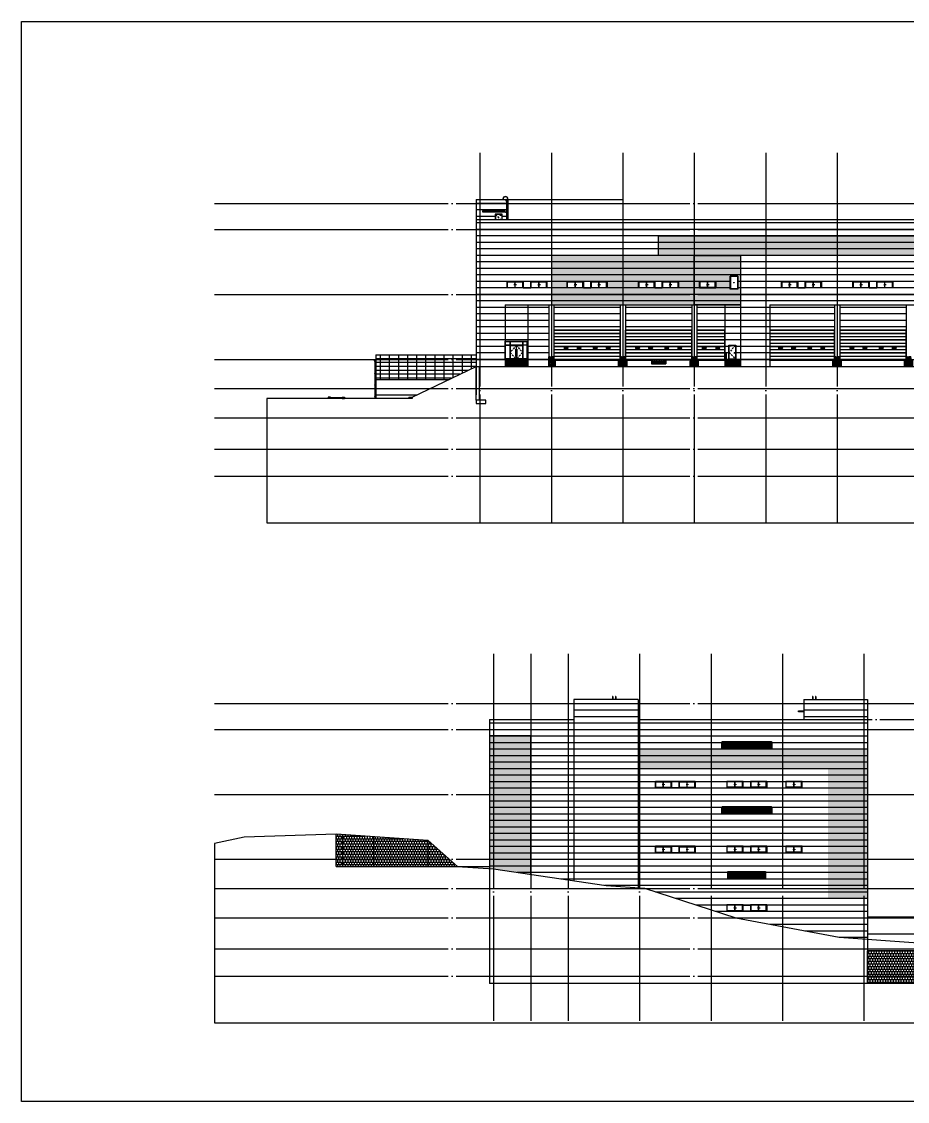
# Model space of a CAD drawing. Header units: millimetres. Extents: x -8000 to 205000, y 0 to 166200.
# Drawn here: x -8000 to 128344, y 0 to 166200 of the extents above; entities that cross this region are included whole.
import ezdxf

# ---------------------------------------------------------------- set-up
doc = ezdxf.new("R2010")
doc.units = ezdxf.units.MM
doc.header["$LTSCALE"] = 600
doc.header["$MEASUREMENT"] = 0
doc.linetypes.add('CEN', pattern=[62, 60, -1, 0, -1])
doc.linetypes.add('DASHED', pattern=[0.75, 0.5, -0.25])
doc.layers.get('0').update_dxf_attribs({"linetype": 'CONTINUOUS'})
for name, color, linetype in [('8', 8, 'CONTINUOUS'), ('A-ANNO-SYMB', 7, 'CONTINUOUS'), ('A-CEN', 1, 'CEN'), ('A-CEN3', 1, 'CEN'), ('A-ELEV-GL', 2, 'CONTINUOUS'), ('A-ELEV-HAT1', 253, 'CONTINUOUS'), ('A-ELEV-MATR1', 8, 'CONTINUOUS'), ('A-ELEV-MATR3', 6, 'CONTINUOUS'), ('A-ELEV-MATR4', 9, 'CONTINUOUS'), ('A-ELEV-OUT1', 2, 'CONTINUOUS'), ('A-ELEV-OUT2', 3, 'CONTINUOUS'), ('A-ELEV-OUT3', 6, 'CONTINUOUS'), ('A-ELEV-OUT4', 9, 'CONTINUOUS'), ('A-ELEV-OUT5', 4, 'CONTINUOUS'), ('A-ELEV-WIN', 4, 'CONTINUOUS'), ('A-ELEV-WIN-OPEN', 6, 'DASHED'), ('A-ELEV-WIN-PAT3', 252, 'CONTINUOUS'), ('A-SECT-ELEV', 8, 'CONTINUOUS'), ('COL', 2, 'CONTINUOUS'), ('ELE2', 3, 'CONTINUOUS'), ('색상1', 252, 'CONTINUOUS'), ('색상2', 40, 'CONTINUOUS'), ('충돌방지대', 6, 'CONTINUOUS')]:
    doc.layers.add(name, color=color, linetype=linetype)
doc.layers.add('Defpoint', color=161, linetype='CONTINUOUS', plot=False)
pattern_1 = [(0, (-1289145.63, 283638.95), (0, 400), []), (90, (-1289145.63, 283638.95), (-200, 400), [400, -400])]

# ---------------------------------------------------------------- blocks, each defined once
blk = doc.blocks.new('G$C32E273B9')
at = {"layer": 'A-CEN3'}
for p, q in [((410, 2350), (853, 2350)), ((410, 550), (853, 550))]:
    blk.add_line(p, q, dxfattribs=at)
at = {"layer": 'A-ELEV-MATR3'}
for p, q in [((0, 2575), (0, 2500)), ((40, 2575), (40, 2500)), ((570, 2380), (579, 2380)), ((579, 2365), (570, 2365)), ((579, 2335), (570, 2335)), ((570, 2320), (579, 2320)), ((579, 2380), (579, 2320)), ((579, 2365), (750, 2365)), ((579, 2335), (750, 2335)), ((750, 2575), (750, 2500)), ((750, 2500), (750, 1500)), ((790, 2575), (790, 2500)), ((790, 2500), (790, 1500)), ((570, 580), (579, 580)), ((579, 565), (570, 565)), ((579, 535), (570, 535)), ((570, 520), (579, 520)), ((579, 580), (579, 520)), ((579, 565), (750, 565)), ((579, 535), (750, 535)), ((750, 1350), (750, -600)), ((790, 1350), (790, -600))]:
    blk.add_line(p, q, dxfattribs=at)
for centre in [(770, 2500), (770, 2200), (770, 1900), (770, 1600), (770, 1300), (770, 1000), (770, 700), (770, 400), (770, 100), (770, -200)]:
    blk.add_circle(centre, 10, dxfattribs=at)
for centre, radius, start, end in [((395, 2575), 395, 0, 180), ((395, 2575), 355, 0, 180), ((750, 2350), 15, 270, 90), ((750, 550), 15, 270, 90)]:
    blk.add_arc(centre, radius, start, end, dxfattribs=at)
blk = doc.blocks.new('G$C3E510516')
at = {"layer": 'A-ELEV-OUT4', "transparency": 33554687}
h = blk.add_hatch(color=256, dxfattribs=at)
h.dxf.hatch_style = 1
h.paths.add_polyline_path([(465, 8), (456, 0), (628, 0), (728, 0), (800, 65), (800, 309), (588, 119), (588, 8), (488, 8), (488, 29)])
h.paths.add_polyline_path([(0, 0), (160, 0), (800, 576), (800, 820), (0, 101)])
h.paths.add_polyline_path([(171, 1500), (0, 1500), (0, 1346)])
h.paths.add_polyline_path([(0, 612), (0, 356), (800, 1075), (800, 1331)])
h.paths.add_polyline_path([(0, 857), (715, 1500), (443, 1500), (0, 1102)])
at = {"layer": 'A-ELEV-OUT1'}
for p, q in [((0, 0), (0, 1500)), ((800, 0), (800, 1500))]:
    blk.add_line(p, q, dxfattribs=at)
at = {"layer": 'A-ELEV-OUT4'}
for p, q in [((0, 857), (715, 1500)), ((0, 1102), (443, 1500)), ((0, 1500), (800, 1500)), ((171, 1500), (0, 1346)), ((0, 612), (800, 1331)), ((0, 356), (800, 1075)), ((800, 820), (0, 101)), ((800, 576), (160, 0)), ((488, 29), (456, 0)), ((493, 0), (493, 0)), ((800, 309), (588, 119)), ((800, 65), (728, 0))]:
    blk.add_line(p, q, dxfattribs=at)
for points in [[(171, 1500), (0, 1500), (0, 1346)], [(0, 857), (715, 1500), (443, 1500), (0, 1102)], [(0, 612), (0, 356), (800, 1075), (800, 1331)], [(0, 0), (160, 0), (800, 576), (800, 820), (0, 101)]]:
    blk.add_lwpolyline(points, close=True, dxfattribs=at)
blk.add_lwpolyline([(488, 29), (456, 0), (728, 0), (800, 65), (800, 309), (588, 119)], dxfattribs=at)
at = {"layer": '충돌방지대'}
for p, q in [((628, 8), (448, 8)), ((448, 0), (448, 8)), ((628, 0), (448, 0)), ((488, 800), (488, 8)), ((588, 800), (588, 8)), ((628, 0), (628, 8)), ((906, 950), (638, 950)), ((906, 850), (638, 850)), ((1096, 8), (916, 8)), ((916, 0), (916, 8)), ((1096, 0), (916, 0)), ((956, 8), (956, 800)), ((1056, 8), (1056, 800)), ((1096, 0), (1096, 8))]:
    blk.add_line(p, q, dxfattribs=at)
for centre, radius, start, end in [((638, 800), 150, 90, 180), ((638, 800), 50, 90, 180), ((906, 800), 150, 0, 90), ((906, 800), 50, 0, 90)]:
    blk.add_arc(centre, radius, start, end, dxfattribs=at)
blk = doc.blocks.new('기둥 충돌방지-01')
at = {"layer": 'A-ELEV-HAT1'}
h = blk.add_hatch(color=256, dxfattribs=at)
h.dxf.hatch_style = 1
edge = h.paths.add_edge_path()
edge.add_line((0, 612), (0, 367))
edge.add_line((0, 367), (212, 558))
edge.add_line((212, 558), (212, 800))
edge.add_arc((162, 800), 50, 0, 2.91946)
edge.add_line((212, 803), (0, 612))
edge = h.paths.add_edge_path()
edge.add_line((800, 1087), (800, 1331))
edge.add_line((800, 1331), (292, 875))
edge.add_arc((162, 800), 150, 360, 29.84213, ccw=False)
edge.add_line((312, 800), (312, 648))
edge.add_line((312, 648), (488, 806))
edge.add_arc((638, 800), 150, 90, 177.65554, ccw=False)
edge.add_line((638, 950), (648, 950))
edge.add_line((648, 950), (800, 1087))
h.paths.add_polyline_path([(0, 0), (138, 0), (212, 67), (212, 312), (0, 119)])
h.paths.add_polyline_path([(488, 8), (488, 95), (381, 0), (448, 0), (448, 8)])
h.paths.add_polyline_path([(588, 184), (588, 8), (628, 8), (628, 0), (641, 0), (800, 141), (800, 371)])
h.paths.add_polyline_path([(488, 563), (312, 403), (312, 158), (488, 318)])
h.paths.add_polyline_path([(0, 950), (104, 950), (715, 1500), (443, 1500), (0, 1102)])
h.paths.add_polyline_path([(588, 654), (588, 409), (800, 602), (800, 847)])
h.paths.add_polyline_path([(0, 1346), (171, 1500), (0, 1500)])
for points in [[(0, 1346), (171, 1500), (0, 1500)], [(0, 950), (104, 950), (715, 1500), (443, 1500), (0, 1102)], [(0, 0), (138, 0), (212, 67), (212, 312), (0, 119)], [(488, 563), (312, 403), (312, 158), (488, 318)], [(488, 8), (488, 95), (381, 0), (448, 0), (448, 8)], [(588, 654), (588, 409), (800, 602), (800, 847)], [(588, 184), (588, 8), (628, 8), (628, 0), (641, 0), (800, 141), (800, 371)]]:
    blk.add_lwpolyline(points, close=True, dxfattribs=at)
for points in [[(0, 612), (0, 367), (212, 558), (212, 800, 0.0127392), (212, 803)], [(800, 1087), (800, 1331), (292, 875, -0.1309518), (312, 800), (312, 648), (488, 806, -0.4022789), (638, 950), (648, 950)]]:
    blk.add_lwpolyline(points, format="xyb", close=True, dxfattribs=at)
at = {"layer": 'A-ELEV-OUT1'}
for p, q in [((0, 0), (0, 850)), ((800, 0), (800, 850))]:
    blk.add_line(p, q, dxfattribs=at)
at = {"layer": 'A-ELEV-OUT4'}
for p, q in [((0, 1102), (443, 1500)), ((0, 1346), (171, 1500)), ((0, 1500), (800, 1500)), ((0, 612), (212, 803)), ((0, 367), (212, 558)), ((0, 119), (212, 312)), ((104, 950), (715, 1500)), ((138, 0), (212, 67)), ((312, 893), (800, 1331)), ((312, 648), (488, 806)), ((312, 403), (488, 563)), ((312, 158), (488, 318)), ((381, 0), (488, 95)), ((588, 654), (800, 847)), ((588, 409), (800, 602)), ((588, 184), (800, 371)), ((641, 0), (800, 141)), ((648, 950), (800, 1087)), ((493, 0), (493, 0))]:
    blk.add_line(p, q, dxfattribs=at)
at = {"layer": '충돌방지대'}
for p, q in [((-296, 8), (-116, 8)), ((-296, 0), (-296, 8)), ((-256, 8), (-256, 800)), ((-156, 8), (-156, 800)), ((-116, 0), (-116, 8)), ((-106, 950), (162, 950)), ((-106, 850), (162, 850)), ((172, 8), (352, 8)), ((172, 0), (172, 8)), ((212, 800), (212, 8)), ((312, 800), (312, 8)), ((352, 0), (352, 8)), ((628, 8), (448, 8)), ((448, 0), (448, 8)), ((488, 800), (488, 8)), ((588, 800), (588, 8)), ((628, 0), (628, 8)), ((906, 950), (638, 950)), ((906, 850), (638, 850)), ((1096, 8), (916, 8)), ((916, 0), (916, 8)), ((956, 8), (956, 800)), ((1056, 8), (1056, 800)), ((1096, 0), (1096, 8)), ((-296, 0), (-116, 0)), ((172, 0), (352, 0)), ((628, 0), (448, 0)), ((1096, 0), (916, 0))]:
    blk.add_line(p, q, dxfattribs=at)
for centre, radius, start, end in [((-106, 800), 150, 90, 180), ((-106, 800), 50, 90, 180), ((162, 800), 150, 0, 90), ((162, 800), 50, 0, 90), ((638, 800), 150, 90, 180), ((638, 800), 50, 90, 180), ((906, 800), 150, 0, 90), ((906, 800), 50, 0, 90)]:
    blk.add_arc(centre, radius, start, end, dxfattribs=at)
blk = doc.blocks.new('G$C03F31129')
at = {"layer": 'A-ELEV-OUT2'}
for p, q in [((0, 2800), (3400, 2800)), ((0, 0), (0, 2800)), ((3400, 2800), (3400, 900))]:
    blk.add_line(p, q, dxfattribs=at)
at = {"layer": 'A-ELEV-WIN'}
for p, q in [((50, 2750), (3340, 2750)), ((50, 0), (50, 2750)), ((700, 2200), (50, 2200)), ((50, 2160), (700, 2160)), ((700, 2160), (50, 2160)), ((700, 2750), (700, 0)), ((740, 2750), (740, 0)), ((2660, 2200), (740, 2200)), ((2660, 2160), (740, 2160)), ((740, 2160), (2660, 2160)), ((2660, 2060), (740, 2060)), ((1700, 2160), (1700, 100)), ((2660, 2750), (2660, 0)), ((2700, 2750), (2700, 0)), ((3340, 2200), (2700, 2200)), ((3340, 2160), (2700, 2160)), ((3340, 2750), (3340, 900)), ((50, 130), (700, 130)), ((740, 130), (2660, 130)), ((2700, 130), (3300, 130))]:
    blk.add_line(p, q, dxfattribs=at)
for points in [[(1634, 1567), (1607, 1567), (1607, 450), (1634, 450)], [(1766, 1567), (1793, 1567), (1793, 450), (1766, 450)]]:
    blk.add_lwpolyline(points, close=True, dxfattribs=at)
at = {"layer": 'A-ELEV-WIN-OPEN'}
for p, q in [((1700, 2160), (740, 1050)), ((1700, 2160), (2660, 1050)), ((740, 1050), (1609, 100)), ((2660, 1050), (1791, 100))]:
    blk.add_line(p, q, dxfattribs=at)
blk = doc.blocks.new('SD-H2200x1100')
at = {"layer": 'A-ELEV-OUT2'}
blk.add_lwpolyline([(1100, 0), (1100, 2200), (0, 2200), (0, 0)], close=True, dxfattribs=at)
at = {"layer": 'A-ELEV-WIN'}
for p, q in [((1055, 2155), (45, 2155)), ((45, 2155), (45, 0)), ((1055, 0), (1055, 2155)), ((45, 50), (1055, 50)), ((108, 994), (255, 994)), ((143, 974), (227, 974))]:
    blk.add_line(p, q, dxfattribs=at)
blk.add_lwpolyline([(734, 2116), (734, 2049), (1007, 2049), (1007, 2116)], close=True, dxfattribs=at)
for centre, radius, start, end in [((108, 975), 37.3, 22.93351, 359.06151), ((108, 974), 20, 90, 316.79224), ((160, 926), 51.4, 109.86738, 137.31229), ((228, 1011), 37.2, 267.58008, 322.19896), ((255, 991), 3, 13.27695, 90), ((252, 991), 6.09, 339.58624, 13.27695)]:
    blk.add_arc(centre, radius, start, end, dxfattribs=at)
at = {"layer": 'A-ELEV-WIN-OPEN'}
for p, q in [((45, 2155), (1055, 1050)), ((1055, 1050), (50, 50))]:
    blk.add_line(p, q, dxfattribs=at)
blk = doc.blocks.new('G$C8EF77616')
at = {"layer": 'A-ANNO-SYMB'}
blk.add_hatch(color=10, dxfattribs=at).paths.add_polyline_path([(420, 1116), (603, 831), (775, 1116)])
at = {"layer": 'A-ELEV-WIN'}
for p, q in [((0, 2000), (0, 0)), ((1200, 2000), (0, 2000)), ((60, 1940), (60, 60)), ((1140, 1940), (60, 1940)), ((1140, 1940), (1140, 60)), ((1200, 2000), (1200, 0)), ((1200, 0), (0, 0)), ((1140, 60), (60, 60))]:
    blk.add_line(p, q, dxfattribs=at)
blk = doc.blocks.new('G$C412A8F19')
at = {"transparency": 33554687}
h = blk.add_hatch(dxfattribs=at)
h.set_pattern_fill('AR-B88', color=256, scale=50)
h.set_pattern_definition(pattern_1)
h.paths.add_polyline_path([(31904, 600), (31904, 4902), (30904, 4971), (30904, 600), (31904, 600)])
h = blk.add_hatch(dxfattribs=at)
h.set_pattern_fill('AR-B88', color=256, scale=50)
h.set_pattern_definition(pattern_1)
h.paths.add_polyline_path([(36677, 600), (36677, 4576), (31904, 4902), (31904, 600)])
h = blk.add_hatch(dxfattribs=at)
h.set_pattern_fill('AR-B88', color=256, scale=50)
h.set_pattern_definition(pattern_1)
h.paths.add_polyline_path([(45080, 600), (45080, 4000), (36677, 4576), (36677, 600)])
h = blk.add_hatch(dxfattribs=at)
h.set_pattern_fill('AR-B88', color=256, scale=50)
h.set_pattern_definition(pattern_1)
h.paths.add_polyline_path([(48905, 600), (45080, 4000), (45080, 600)])
h = blk.add_hatch(dxfattribs=at)
h.set_pattern_fill('AR-B88', color=256, scale=50)
h.set_pattern_definition(pattern_1)
h.paths.add_polyline_path([(30904, 0), (31904, 0), (31904, 600), (30904, 600)])
h = blk.add_hatch(dxfattribs=at)
h.set_pattern_fill('AR-B88', color=256, scale=50)
h.set_pattern_definition(pattern_1)
h.paths.add_polyline_path([(36677, 600), (31904, 600), (31904, 0), (36677, 0)])
h = blk.add_hatch(dxfattribs=at)
h.set_pattern_fill('AR-B88', color=256, scale=50)
h.set_pattern_definition(pattern_1)
h.paths.add_polyline_path([(45080, 600), (36677, 600), (36677, 0), (45080, 0)])
h = blk.add_hatch(dxfattribs=at)
h.set_pattern_fill('AR-B88', color=256, scale=50)
h.set_pattern_definition(pattern_1)
h.paths.add_polyline_path([(48905, 600), (45080, 600), (45080, 0), (49580, 0)])
for p, q in [((30904, 0, 103000), (30904, 4971, 103000)), ((31904, 0, 103000), (31904, 4902, 103000)), ((36677, 0, 103000), (36677, 4576, 103000))]:
    blk.add_line(p, q)
for points in [[(49580, 0), (45080, 4000), (30904, 4971)], [(30904, 0), (49580, 0)]]:
    blk.add_lwpolyline(points)
at = {"flags": 128}
blk.add_lwpolyline([(45080, 0), (45080, 4000)], dxfattribs=at)
blk = doc.blocks.new('G$C04664585')
at = {"layer": 'A-ELEV-MATR4', "transparency": 33554687}
h = blk.add_hatch(dxfattribs=at)
h.set_pattern_fill('AR-B88', color=256, scale=50)
h.set_pattern_definition([(0, (-1479982.2, 311124.2), (0, 400), []), (90, (-1479982.21, 311124.22), (-200, 400), [400, -400])])
h.paths.add_polyline_path([(27124, 0), (21570, 0), (27124, 5000)])
h = blk.add_hatch(dxfattribs=at)
h.set_pattern_fill('AR-B88', color=256, scale=50)
h.set_pattern_definition([(0, (-1461808.36, 311124.2), (0, 400), []), (90, (-1461808.36, 311124.22), (-200, 400), [400, -400])])
h.paths.add_polyline_path([(27124, 0), (27124, 5000), (55330, 5000), (55330, 0)])
at = {"layer": 'A-ELEV-MATR4', "flags": 128}
for points in [[(21570, 0), (27124, 5000), (55330, 5000)], [(27124, 5000), (27124, 0)], [(55330, 0), (55330, 5000)], [(21570, 0), (55330, 0)]]:
    blk.add_lwpolyline(points, dxfattribs=at)
blk = doc.blocks.new('G$CEF023C29')
at = {"layer": 'A-ANNO-SYMB', "elevation": -103000}
for points in [[(1123, 443), (1180, 500), (1123, 557)], [(1377, 443), (1320, 500), (1377, 557)], [(4773, 443), (4830, 500), (4773, 557)], [(5027, 443), (4970, 500), (5027, 557)]]:
    blk.add_lwpolyline(points, close=True, dxfattribs=at)
at = {"layer": 'A-ELEV-WIN'}
for p, q in [((2500, 1000, -103000), (0, 1000, -103000)), ((0, 1000, -103000), (0, 0, -103000)), ((2500, 0, -103000), (0, 0, -103000)), ((40, 40, -103000), (40, 960, -103000)), ((40, 960, -103000), (1230, 960, -103000)), ((40, 40, -103000), (1230, 40, -103000)), ((80, 80, -103000), (80, 920, -103000)), ((80, 920, -103000), (1230, 920, -103000)), ((80, 80, -103000), (1230, 80, -103000)), ((1230, 960, -103000), (2460, 960, -103000)), ((1230, 40, -103000), (1230, 960, -103000)), ((1230, 40, -103000), (2460, 40, -103000)), ((1270, 920, -103000), (2420, 920, -103000)), ((1270, 80, -103000), (1270, 920, -103000)), ((1270, 80, -103000), (2420, 80, -103000)), ((2420, 80, -103000), (2420, 920, -103000)), ((2460, 40, -103000), (2460, 960, -103000)), ((2500, 1000, -103000), (2500, 0, -103000)), ((2500, 1000, -103000), (2500, 0, -103000)), ((3650, 1000, -103000), (2500, 1000, -103000)), ((3650, 960, -103000), (2500, 960, -103000)), ((2500, 40, -103000), (3650, 40, -103000)), ((2500, 0, -103000), (3650, 0, -103000)), ((6150, 1000, -103000), (3650, 1000, -103000)), ((6150, 0, -103000), (3650, 0, -103000)), ((3690, 40, -103000), (3690, 960, -103000)), ((3690, 960, -103000), (4880, 960, -103000)), ((3690, 40, -103000), (4880, 40, -103000)), ((3730, 80, -103000), (3730, 920, -103000)), ((3730, 920, -103000), (4880, 920, -103000)), ((3730, 80, -103000), (4880, 80, -103000)), ((4880, 960, -103000), (6110, 960, -103000)), ((4880, 40, -103000), (4880, 960, -103000)), ((4880, 40, -103000), (6110, 40, -103000)), ((4920, 920, -103000), (6070, 920, -103000)), ((4920, 80, -103000), (4920, 920, -103000)), ((4920, 80, -103000), (6070, 80, -103000)), ((6070, 80, -103000), (6070, 920, -103000)), ((6110, 40, -103000), (6110, 960, -103000)), ((6150, 1000, -103000), (6150, 0, -103000))]:
    blk.add_line(p, q, dxfattribs=at)
at = {"layer": 'A-ELEV-WIN', "elevation": -103000}
for points in [[(2500, 0), (0, 0), (0, 1000), (2500, 1000)], [(6150, 0), (3650, 0), (3650, 1000), (6150, 1000)]]:
    blk.add_lwpolyline(points, close=True, dxfattribs=at)
blk = doc.blocks.new('G$C0437542C')
at = {"layer": 'A-ANNO-SYMB', "elevation": -103000}
for points in [[(1123, 443), (1180, 500), (1123, 557)], [(1377, 443), (1320, 500), (1377, 557)]]:
    blk.add_lwpolyline(points, close=True, dxfattribs=at)
at = {"layer": 'A-ELEV-WIN'}
for p, q in [((0, 1000, -103000), (2500, 1000, -103000)), ((0, 1000, -103000), (0, 0, -103000)), ((0, 0, -103000), (2500, 0, -103000)), ((1270, 960, -103000), (40, 960, -103000)), ((40, 40, -103000), (40, 960, -103000)), ((1270, 40, -103000), (40, 40, -103000)), ((1230, 920, -103000), (80, 920, -103000)), ((80, 80, -103000), (80, 920, -103000)), ((1230, 80, -103000), (80, 80, -103000)), ((1230, 80, -103000), (1230, 920, -103000)), ((1270, 40, -103000), (1270, 960, -103000)), ((2460, 960, -103000), (1270, 960, -103000)), ((2420, 920, -103000), (1270, 920, -103000)), ((2420, 80, -103000), (1270, 80, -103000)), ((2460, 40, -103000), (1270, 40, -103000)), ((2420, 80, -103000), (2420, 920, -103000)), ((2460, 40, -103000), (2460, 960, -103000))]:
    blk.add_line(p, q, dxfattribs=at)
at = {"layer": 'A-ELEV-WIN', "elevation": -103000}
blk.add_lwpolyline([(0, 0), (2500, 0), (2500, 1000), (0, 1000)], close=True, dxfattribs=at)
blk = doc.blocks.new('od-h5000')
at = {"layer": 'A-ELEV-OUT2'}
for p, q in [((10200, -500), (0, -500)), ((0, -500), (0, -5000)), ((10200, -5000), (10200, -500)), ((10200, -5000), (0, -5000))]:
    blk.add_line(p, q, dxfattribs=at)
at = {"layer": 'A-ELEV-WIN-PAT3'}
for p, q in [((30, -4970), (30, -530)), ((30, -530), (10170, -530)), ((10170, -530), (10170, -4970)), ((1550, -3205), (1550, -3295)), ((1575, -3205), (1575, -3295)), ((1630, -3125), (2070, -3125)), ((1630, -3150), (2070, -3150)), ((1788, -3234), (1823, -3270)), ((1789, -3194), (1903, -3303)), ((1789, -3216), (1861, -3286)), ((2125, -3205), (2125, -3295)), ((2150, -3205), (2150, -3295)), ((3550, -3205), (3550, -3295)), ((3575, -3205), (3575, -3295)), ((3630, -3125), (4070, -3125)), ((3630, -3150), (4070, -3150)), ((3788, -3234), (3823, -3270)), ((3789, -3194), (3903, -3303)), ((3789, -3216), (3861, -3286)), ((4125, -3205), (4125, -3295)), ((4150, -3205), (4150, -3295)), ((6050, -3205), (6050, -3295)), ((6075, -3205), (6075, -3295)), ((6130, -3125), (6570, -3125)), ((6130, -3150), (6570, -3150)), ((6288, -3234), (6323, -3270)), ((6289, -3194), (6403, -3303)), ((6289, -3216), (6361, -3286)), ((6625, -3205), (6625, -3295)), ((6650, -3205), (6650, -3295)), ((8050, -3205), (8050, -3295)), ((8075, -3205), (8075, -3295)), ((8130, -3125), (8570, -3125)), ((8130, -3150), (8570, -3150)), ((8288, -3234), (8323, -3270)), ((8289, -3194), (8403, -3303)), ((8289, -3216), (8361, -3286)), ((8625, -3205), (8625, -3295)), ((8650, -3205), (8650, -3295)), ((30, -4970), (10170, -4970)), ((1630, -3350), (2070, -3350)), ((1630, -3375), (2070, -3375)), ((3630, -3350), (4070, -3350)), ((3630, -3375), (4070, -3375)), ((6130, -3350), (6570, -3350)), ((6130, -3375), (6570, -3375)), ((8130, -3350), (8570, -3350)), ((8130, -3375), (8570, -3375))]:
    blk.add_line(p, q, dxfattribs=at)
for points in [[(30, -500), (10170, -500)], [(30, -1000), (10170, -1000)], [(30, -1500), (10170, -1500)], [(30, -2000), (10170, -2000)], [(30, -2500), (10170, -2500)], [(30, -3000), (10170, -3000)], [(30, -3500), (10170, -3500)], [(30, -4000), (10170, -4000)], [(30, -4500), (10170, -4500)], [(30, -5000), (10170, -5000)]]:
    blk.add_lwpolyline(points, dxfattribs=at)
for centre, radius, start, end in [((1630, -3205), 80, 90, 180), ((1630, -3295), 80, 180, 270), ((1630, -3205), 55, 90, 180), ((1630, -3295), 55, 180, 270), ((2070, -3205), 80, 0, 90), ((2070, -3205), 55, 0, 90), ((2070, -3295), 80, 270, 0), ((2070, -3295), 55, 270, 0), ((3630, -3205), 80, 90, 180), ((3630, -3295), 80, 180, 270), ((3630, -3205), 55, 90, 180), ((3630, -3295), 55, 180, 270), ((4070, -3205), 80, 0, 90), ((4070, -3205), 55, 0, 90), ((4070, -3295), 80, 270, 0), ((4070, -3295), 55, 270, 0), ((6130, -3205), 80, 90, 180), ((6130, -3295), 80, 180, 270), ((6130, -3205), 55, 90, 180), ((6130, -3295), 55, 180, 270), ((6570, -3205), 80, 0, 90), ((6570, -3205), 55, 0, 90), ((6570, -3295), 80, 270, 0), ((6570, -3295), 55, 270, 0), ((8130, -3205), 80, 90, 180), ((8130, -3295), 80, 180, 270), ((8130, -3205), 55, 90, 180), ((8130, -3295), 55, 180, 270), ((8570, -3205), 80, 0, 90), ((8570, -3205), 55, 0, 90), ((8570, -3295), 80, 270, 0), ((8570, -3295), 55, 270, 0)]:
    blk.add_arc(centre, radius, start, end, dxfattribs=at)
blk = doc.blocks.new('도크레벨러 ELE')
at = {"layer": 'A-ELEV-MATR4'}
h = blk.add_hatch(dxfattribs=at)
h.set_pattern_fill('CROSS', color=256, scale=10)
h.set_pattern_definition([(0, (11831.08, -9773.404), (63.5, 63.5), [31.75, -95.25]), (90, (11846.96, -9789.28), (-63.5, 63.5), [31.75, -95.25])])
h.paths.add_polyline_path([(998, -390), (998, -200), (998, 0), (-1002, 0), (-1002, -200), (-1002, -390)])
at = {"layer": 'A-ELEV-OUT2'}
for p, q in [((-1100, 0), (-1100, -675)), ((-1025, 0), (-1025, -675)), ((1025, 0), (1025, -675)), ((1100, 0), (1100, -675)), ((-1025, -600), (1025, -600))]:
    blk.add_line(p, q, dxfattribs=at)
blk.add_lwpolyline([(-1100, -675), (1100, -675), (1100, -600)], dxfattribs=at)
at = {"layer": 'A-ELEV-OUT3'}
for p, q in [((-1000, 0), (-1000, -500)), ((1000, 0), (1000, -500)), ((-1002, -390), (998, -390)), ((-1000, -450), (1000, -450)), ((-880, -450), (-880, -500)), ((880, -450), (880, -500))]:
    blk.add_line(p, q, dxfattribs=at)
for points in [[(1000, -500), (-1000, -500), (-1000, -600), (1000, -600)], [(1000, -600), (1000, -500)]]:
    blk.add_lwpolyline(points, dxfattribs=at)
for points in [[(-795, -547), (-810, -547), (-810, -367), (-795, -367)], [(-680, -547), (-695, -547), (-695, -367), (-680, -367)], [(680, -547), (695, -547), (695, -367), (680, -367)], [(795, -547), (810, -547), (810, -367), (795, -367)]]:
    blk.add_lwpolyline(points, close=True, dxfattribs=at)
at = {"layer": 'ELE2'}
blk.add_line((-1025, 0), (1025, 0), dxfattribs=at)
blk = doc.blocks.new('G$C96EAABE0')
at = {"layer": 'A-ELEV-OUT2'}
for p, q in [((4300, 4400), (0, 4400)), ((0, 4400), (0, -100)), ((4300, -100), (4300, 4400)), ((4300, -100), (0, -100))]:
    blk.add_line(p, q, dxfattribs=at)
at = {"layer": 'A-ELEV-WIN-PAT3'}
for p, q in [((30, -70), (30, 4370)), ((30, 4370), (4270, 4370)), ((4270, 4370), (4270, -70)), ((800, 1695), (800, 1605)), ((825, 1695), (825, 1605)), ((880, 1775), (1320, 1775)), ((880, 1750), (1320, 1750)), ((1038, 1666), (1073, 1630)), ((1039, 1706), (1153, 1597)), ((1039, 1684), (1111, 1614)), ((1375, 1695), (1375, 1605)), ((1400, 1695), (1400, 1605)), ((2900, 1695), (2900, 1605)), ((2925, 1695), (2925, 1605)), ((2980, 1775), (3420, 1775)), ((2980, 1750), (3420, 1750)), ((3138, 1666), (3173, 1630)), ((3139, 1706), (3253, 1597)), ((3139, 1684), (3211, 1614)), ((3475, 1695), (3475, 1605)), ((3500, 1695), (3500, 1605)), ((880, 1550), (1320, 1550)), ((880, 1525), (1320, 1525)), ((2980, 1550), (3420, 1550)), ((2980, 1525), (3420, 1525)), ((30, -70), (4270, -70))]:
    blk.add_line(p, q, dxfattribs=at)
for points in [[(30, 4400), (4270, 4400)], [(30, 3900), (4270, 3900)], [(30, 3400), (4270, 3400)], [(30, 2900), (4270, 2900)], [(30, 2400), (4270, 2400)], [(30, 1900), (4270, 1900)], [(30, 1400), (4270, 1400)], [(30, 900), (4270, 900)], [(30, 400), (4270, 400)], [(30, -100), (4270, -100)]]:
    blk.add_lwpolyline(points, dxfattribs=at)
for centre, radius, start, end in [((880, 1695), 80, 90, 180), ((880, 1695), 55, 90, 180), ((1320, 1695), 80, 0, 90), ((1320, 1695), 55, 0, 90), ((2980, 1695), 80, 90, 180), ((2980, 1695), 55, 90, 180), ((3420, 1695), 80, 0, 90), ((3420, 1695), 55, 0, 90), ((880, 1605), 80, 180, 270), ((880, 1605), 55, 180, 270), ((1320, 1605), 80, 270, 0), ((1320, 1605), 55, 270, 0), ((2980, 1605), 80, 180, 270), ((2980, 1605), 55, 180, 270), ((3420, 1605), 80, 270, 0), ((3420, 1605), 55, 270, 0)]:
    blk.add_arc(centre, radius, start, end, dxfattribs=at)
blk = doc.blocks.new('od-h4500')
at = {"layer": 'A-ELEV-OUT2'}
for p, q in [((10200, -500), (200, -500)), ((10200, -5000), (10200, -500)), ((10200, -5000), (200, -5000))]:
    blk.add_line(p, q, dxfattribs=at)
at = {"layer": 'A-ELEV-WIN-PAT3'}
for p, q in [((200, -530), (10170, -530)), ((10170, -530), (10170, -4970)), ((1550, -3205), (1550, -3295)), ((1575, -3205), (1575, -3295)), ((1630, -3125), (2070, -3125)), ((1630, -3150), (2070, -3150)), ((1788, -3234), (1823, -3270)), ((1789, -3194), (1903, -3303)), ((1789, -3216), (1861, -3286)), ((2125, -3205), (2125, -3295)), ((2150, -3205), (2150, -3295)), ((3550, -3205), (3550, -3295)), ((3575, -3205), (3575, -3295)), ((3630, -3125), (4070, -3125)), ((3630, -3150), (4070, -3150)), ((3788, -3234), (3823, -3270)), ((3789, -3194), (3903, -3303)), ((3789, -3216), (3861, -3286)), ((4125, -3205), (4125, -3295)), ((4150, -3205), (4150, -3295)), ((6050, -3205), (6050, -3295)), ((6075, -3205), (6075, -3295)), ((6130, -3125), (6570, -3125)), ((6130, -3150), (6570, -3150)), ((6288, -3234), (6323, -3270)), ((6289, -3194), (6403, -3303)), ((6289, -3216), (6361, -3286)), ((6625, -3205), (6625, -3295)), ((6650, -3205), (6650, -3295)), ((8050, -3205), (8050, -3295)), ((8075, -3205), (8075, -3295)), ((8130, -3125), (8570, -3125)), ((8130, -3150), (8570, -3150)), ((8288, -3234), (8323, -3270)), ((8289, -3194), (8403, -3303)), ((8289, -3216), (8361, -3286)), ((8625, -3205), (8625, -3295)), ((8650, -3205), (8650, -3295)), ((200, -4970), (10170, -4970)), ((1630, -3350), (2070, -3350)), ((1630, -3375), (2070, -3375)), ((3630, -3350), (4070, -3350)), ((3630, -3375), (4070, -3375)), ((6130, -3350), (6570, -3350)), ((6130, -3375), (6570, -3375)), ((8130, -3350), (8570, -3350)), ((8130, -3375), (8570, -3375))]:
    blk.add_line(p, q, dxfattribs=at)
for points in [[(200, -500), (10170, -500)], [(200, -1000), (10170, -1000)], [(200, -1500), (10170, -1500)], [(200, -2000), (10170, -2000)], [(200, -2500), (10170, -2500)], [(200, -3000), (10170, -3000)], [(200, -3500), (10170, -3500)], [(200, -4000), (10170, -4000)], [(200, -4500), (10170, -4500)], [(200, -5000), (10170, -5000)]]:
    blk.add_lwpolyline(points, dxfattribs=at)
for centre, radius, start, end in [((1630, -3205), 80, 90, 180), ((1630, -3295), 80, 180, 270), ((1630, -3205), 55, 90, 180), ((1630, -3295), 55, 180, 270), ((2070, -3205), 80, 0, 90), ((2070, -3205), 55, 0, 90), ((2070, -3295), 80, 270, 0), ((2070, -3295), 55, 270, 0), ((3630, -3205), 80, 90, 180), ((3630, -3295), 80, 180, 270), ((3630, -3205), 55, 90, 180), ((3630, -3295), 55, 180, 270), ((4070, -3205), 80, 0, 90), ((4070, -3205), 55, 0, 90), ((4070, -3295), 80, 270, 0), ((4070, -3295), 55, 270, 0), ((6130, -3205), 80, 90, 180), ((6130, -3295), 80, 180, 270), ((6130, -3205), 55, 90, 180), ((6130, -3295), 55, 180, 270), ((6570, -3205), 80, 0, 90), ((6570, -3205), 55, 0, 90), ((6570, -3295), 80, 270, 0), ((6570, -3295), 55, 270, 0), ((8130, -3205), 80, 90, 180), ((8130, -3295), 80, 180, 270), ((8130, -3205), 55, 90, 180), ((8130, -3295), 55, 180, 270), ((8570, -3205), 80, 0, 90), ((8570, -3205), 55, 0, 90), ((8570, -3295), 80, 270, 0), ((8570, -3295), 55, 270, 0)]:
    blk.add_arc(centre, radius, start, end, dxfattribs=at)
blk = doc.blocks.new('AG_03')
at = {"layer": 'A-ELEV-MATR3', "color": 253}
for p, q in [((-10, 1060), (5710, 1060)), ((-10, 40), (-10, 1060)), ((-10, 40), (5710, 40)), ((30, 80), (30, 1020)), ((30, 1020), (1880, 1020)), ((30, 970), (1880, 970)), ((30, 920), (1880, 920)), ((30, 870), (1880, 870)), ((30, 820), (1880, 820)), ((30, 770), (1880, 770)), ((30, 720), (1880, 720)), ((30, 670), (1880, 670)), ((30, 620), (1880, 620)), ((30, 570), (1880, 570)), ((30, 520), (1880, 520)), ((30, 470), (1880, 470)), ((30, 420), (1880, 420)), ((30, 370), (1880, 370)), ((30, 320), (1880, 320)), ((30, 270), (1880, 270)), ((30, 220), (1880, 220)), ((30, 170), (1880, 170)), ((30, 120), (1880, 120)), ((30, 80), (1880, 80)), ((1880, 1060), (1880, 40)), ((1920, 1060), (1920, 40)), ((1920, 1020), (3780, 1020)), ((1920, 970), (3780, 970)), ((1920, 920), (3780, 920)), ((1920, 870), (3780, 870)), ((1920, 820), (3780, 820)), ((1920, 770), (3780, 770)), ((1920, 720), (3780, 720)), ((1920, 670), (3780, 670)), ((1920, 620), (3780, 620)), ((1920, 570), (3780, 570)), ((1920, 520), (3780, 520)), ((1920, 470), (3780, 470)), ((1920, 420), (3780, 420)), ((1920, 370), (3780, 370)), ((1920, 320), (3780, 320)), ((1920, 270), (3780, 270)), ((1920, 220), (3780, 220)), ((1920, 170), (3780, 170)), ((1920, 120), (3780, 120)), ((1920, 80), (3780, 80)), ((3780, 1060), (3780, 40)), ((3820, 1060), (3820, 40)), ((3820, 1020), (5670, 1020)), ((3820, 970), (5670, 970)), ((3820, 920), (5670, 920)), ((3820, 870), (5670, 870)), ((3820, 820), (5670, 820)), ((3820, 770), (5670, 770)), ((3820, 720), (5670, 720)), ((3820, 670), (5670, 670)), ((3820, 620), (5670, 620)), ((3820, 570), (5670, 570)), ((3820, 520), (5670, 520)), ((3820, 470), (5670, 470)), ((3820, 420), (5670, 420)), ((3820, 370), (5670, 370)), ((3820, 320), (5670, 320)), ((3820, 270), (5670, 270)), ((3820, 220), (5670, 220)), ((3820, 170), (5670, 170)), ((3820, 120), (5670, 120)), ((3820, 80), (5670, 80)), ((5670, 80), (5670, 1020)), ((5710, 40), (5710, 1060))]:
    blk.add_line(p, q, dxfattribs=at)
at = {"layer": 'A-ELEV-WIN'}
blk.add_lwpolyline([(-50, 1100), (5750, 1100), (5750, 0), (-50, 0)], close=True, dxfattribs=at)
blk = doc.blocks.new('G$C31A8CAD1')
at = {"layer": 'A-ELEV-MATR3', "color": 253}
for p, q in [((7660, 1060), (40, 1060)), ((40, 1060), (40, 40)), ((7660, 40), (40, 40)), ((80, 1020), (80, 80)), ((1930, 1020), (80, 1020)), ((1930, 980), (80, 980)), ((1930, 930), (80, 930)), ((1930, 880), (80, 880)), ((1930, 830), (80, 830)), ((1930, 780), (80, 780)), ((1930, 730), (80, 730)), ((1930, 680), (80, 680)), ((1930, 630), (80, 630)), ((1930, 580), (80, 580)), ((1930, 530), (80, 530)), ((1930, 480), (80, 480)), ((1930, 430), (80, 430)), ((1930, 380), (80, 380)), ((1930, 330), (80, 330)), ((1930, 280), (80, 280)), ((1930, 230), (80, 230)), ((1930, 180), (80, 180)), ((1930, 130), (80, 130)), ((1930, 80), (80, 80)), ((1930, 40), (1930, 1060)), ((1970, 40), (1970, 1060)), ((3830, 1020), (1970, 1020)), ((3830, 980), (1970, 980)), ((3830, 930), (1970, 930)), ((3830, 880), (1970, 880)), ((3830, 830), (1970, 830)), ((3830, 780), (1970, 780)), ((3830, 730), (1970, 730)), ((3830, 680), (1970, 680)), ((3830, 630), (1970, 630)), ((3830, 580), (1970, 580)), ((3830, 530), (1970, 530)), ((3830, 480), (1970, 480)), ((3830, 430), (1970, 430)), ((3830, 380), (1970, 380)), ((3830, 330), (1970, 330)), ((3830, 280), (1970, 280)), ((3830, 230), (1970, 230)), ((3830, 180), (1970, 180)), ((3830, 130), (1970, 130)), ((3830, 80), (1970, 80)), ((3830, 40), (3830, 1060)), ((3870, 40), (3870, 1060)), ((5730, 1020), (3870, 1020)), ((5730, 980), (3870, 980)), ((5730, 930), (3870, 930)), ((5730, 880), (3870, 880)), ((5730, 830), (3870, 830)), ((5730, 780), (3870, 780)), ((5730, 730), (3870, 730)), ((5730, 680), (3870, 680)), ((5730, 630), (3870, 630)), ((5730, 580), (3870, 580)), ((5730, 530), (3870, 530)), ((5730, 480), (3870, 480)), ((5730, 430), (3870, 430)), ((5730, 380), (3870, 380)), ((5730, 330), (3870, 330)), ((5730, 280), (3870, 280)), ((5730, 230), (3870, 230)), ((5730, 180), (3870, 180)), ((5730, 130), (3870, 130)), ((5730, 80), (3870, 80)), ((5730, 40), (5730, 1060)), ((5770, 40), (5770, 1060)), ((7620, 1020), (5770, 1020)), ((7620, 980), (5770, 980)), ((7620, 930), (5770, 930)), ((7620, 880), (5770, 880)), ((7620, 830), (5770, 830)), ((7620, 780), (5770, 780)), ((7620, 730), (5770, 730)), ((7620, 680), (5770, 680)), ((7620, 630), (5770, 630)), ((7620, 580), (5770, 580)), ((7620, 530), (5770, 530)), ((7620, 480), (5770, 480)), ((7620, 430), (5770, 430)), ((7620, 380), (5770, 380)), ((7620, 330), (5770, 330)), ((7620, 280), (5770, 280)), ((7620, 230), (5770, 230)), ((7620, 180), (5770, 180)), ((7620, 130), (5770, 130)), ((7620, 80), (5770, 80)), ((7620, 1020), (7620, 80)), ((7660, 1060), (7660, 40))]:
    blk.add_line(p, q, dxfattribs=at)
at = {"layer": 'A-ELEV-WIN'}
blk.add_lwpolyline([(7700, 0), (0, 0), (0, 1100), (7700, 1100)], close=True, dxfattribs=at)

msp = doc.modelspace()

# ---------------------------------------------------------------- hatches: boundary and pattern name
at = {"layer": '색상1'}
h = msp.add_hatch(color=256, dxfattribs=at)
h.dxf.hatch_style = 1
h.paths.add_polyline_path([(162144, 130212), (90044, 130212), (90044, 133212), (162144, 133212)])
at = {"layer": '색상1', "transparency": 33554687}
h = msp.add_hatch(color=256, dxfattribs=at)
h.dxf.hatch_style = 1
h.paths.add_polyline_path([(73544, 122612), (95544, 122612), (95544, 130212), (73544, 130212)])
h.paths.add_polyline_path([(75969, 126212), (82119, 126212), (82119, 125212), (75969, 125212)], flags=16)
h.paths.add_polyline_path([(86969, 126212), (93119, 126212), (93119, 125212), (86969, 125212)], flags=16)
at = {"layer": '색상1'}
h = msp.add_hatch(color=256, dxfattribs=at)
h.dxf.hatch_style = 1
h.paths.add_polyline_path([(70370, 56263), (64020, 56263), (64020, 35848), (64613, 35810), (70370, 34953)])
h = msp.add_hatch(color=256, dxfattribs=at)
h.dxf.hatch_style = 1
h.paths.add_polyline_path([(86920, 54263), (116120, 54263), (116120, 51263), (86920, 51263)])
h = msp.add_hatch(color=256, dxfattribs=at)
h.dxf.hatch_style = 1
h.paths.add_polyline_path([(116120, 54263), (122220, 54263), (122220, 31263), (116120, 31263)])
at = {"layer": '색상2'}
h = msp.add_hatch(color=256, dxfattribs=at)
h.dxf.hatch_style = 1
h.paths.add_polyline_path([(96344, 126212), (96344, 125212), (98844, 125212), (98844, 126212)])
h.paths.add_polyline_path([(102644, 122612), (95544, 122612), (95544, 130212), (102644, 130212)])
h.paths.add_polyline_path([(101044, 127012), (101044, 125012), (102244, 125012), (102244, 127012)], flags=16)

# ---------------------------------------------------------------- linework, layer by layer
for p, q in [((39163, 108412), (39163, 108212)), ((39526, 108412), (39526, 108212)), ((41330, 108312), (39526, 108312)), ((41330, 108412), (41330, 108212)), ((41692, 108412), (41692, 108212))]:
    msp.add_line(p, q)
msp.add_lwpolyline([(96344, 126212), (98844, 126212), (98844, 125212), (96344, 125212)], close=True)
for points in [[(39526, 108412), (39163, 108412)], [(39526, 108212), (39163, 108212)], [(41330, 108412), (41692, 108412)], [(41330, 108212), (41692, 108212)]]:
    msp.add_lwpolyline(points)
at = {"layer": '8'}
for points in [[(62444, 107929), (61944, 107929), (61944, 113112), (62444, 113112)], [(61944, 107429), (63444, 107429), (63444, 107929), (61944, 107929)]]:
    msp.add_lwpolyline(points, close=True, dxfattribs=at)
at = {"layer": 'A-CEN'}
for p, q in [((62544, 146012), (62544, 89065)), ((73544, 146012), (73544, 89065)), ((84544, 146012), (84544, 89065)), ((95544, 146012), (95544, 89065)), ((106544, 146012), (106544, 89065)), ((117544, 146012), (117544, 89065)), ((21669, 138212), (180455, 138212)), ((21669, 134212), (180455, 134212)), ((21669, 124212), (180455, 124212)), ((21669, 114212), (180455, 114212)), ((21669, 109712), (180455, 109712)), ((21669, 105212), (180455, 105212)), ((21669, 100412), (180455, 100412)), ((21669, 96212), (180455, 96212)), ((64620, 68863), (64620, 12402)), ((70370, 68863), (70370, 12402)), ((76120, 68863), (76120, 12402)), ((87120, 68863), (87120, 12402)), ((98120, 68863), (98120, 12402)), ((109120, 68863), (109120, 12402)), ((121620, 68863), (121620, 12402)), ((21669, 61263), (180455, 61263)), ((86920, 58763), (180455, 58763)), ((21669, 57263), (180455, 57263)), ((21669, 47263), (180455, 47263)), ((21669, 37263), (180455, 37263)), ((21669, 32763), (180455, 32763)), ((21669, 28263), (180455, 28263)), ((21669, 23463), (180455, 23463)), ((21669, 19263), (180455, 19263))]:
    msp.add_line(p, q, dxfattribs=at)
at = {"layer": 'A-ELEV-GL'}
msp.add_line((61944, 113112), (162144, 113112), dxfattribs=at)
for points in [[(52098, 108412), (61944, 113112)], [(52098, 108412), (52098, 108212), (29731, 108212)]]:
    msp.add_lwpolyline(points, dxfattribs=at)
at = {"layer": 'A-ELEV-MATR1'}
for p, q in [((66644, 138212), (61944, 138212)), ((66644, 138812), (84544, 138812)), ((84544, 138812), (84544, 135862)), ((66644, 137212), (61944, 137212)), ((64894, 136212), (61944, 136212)), ((168494, 135212), (61944, 135212)), ((66644, 136212), (65994, 136212)), ((168494, 134212), (61944, 134212)), ((168494, 133212), (61944, 133212)), ((168494, 132212), (61944, 132212)), ((168494, 131212), (61944, 131212)), ((168494, 130212), (61944, 130212)), ((168494, 129212), (61944, 129212)), ((168494, 128212), (61944, 128212)), ((168494, 127212), (61944, 127212)), ((101044, 126212), (61944, 126212)), ((101044, 125212), (61944, 125212)), ((151444, 126212), (102244, 126212)), ((151444, 125212), (102244, 125212)), ((168494, 124212), (61944, 124212)), ((168494, 123212), (61944, 123212)), ((66444, 122212), (61944, 122212)), ((73144, 122212), (66444, 122212)), ((84144, 122212), (73944, 122212)), ((95144, 122212), (84944, 122212)), ((117144, 122212), (95944, 122212)), ((128144, 122212), (117944, 122212)), ((66444, 121212), (61944, 121212)), ((66444, 120212), (61944, 120212)), ((73144, 121212), (66444, 121212)), ((73144, 120212), (66444, 120212)), ((84144, 121212), (73944, 121212)), ((84144, 120212), (73944, 120212)), ((95144, 121212), (84944, 121212)), ((95144, 120212), (84944, 120212)), ((117144, 121212), (95944, 121212)), ((117144, 120212), (95944, 120212)), ((128144, 121212), (117944, 121212)), ((128144, 120212), (117944, 120212)), ((66444, 119212), (61944, 119212)), ((66444, 118212), (61944, 118212)), ((73144, 119212), (66444, 119212)), ((73144, 118212), (66444, 118212)), ((84144, 119212), (73944, 119212)), ((84144, 118212), (73944, 118212)), ((95144, 119212), (84944, 119212)), ((95144, 118212), (84944, 118212)), ((117144, 119212), (95944, 119212)), ((117144, 118212), (95944, 118212)), ((128144, 119212), (117944, 119212)), ((128144, 118212), (117944, 118212)), ((66444, 117212), (61944, 117212)), ((73144, 117212), (66444, 117212)), ((84144, 117212), (73944, 117212)), ((95144, 117212), (84944, 117212)), ((117144, 117212), (95944, 117212)), ((128144, 117212), (117944, 117212)), ((66444, 116212), (61944, 116212)), ((66444, 115212), (61944, 115212)), ((73144, 116212), (69844, 116212)), ((73144, 115212), (69844, 115212)), ((84144, 116212), (73944, 116212)), ((84144, 115212), (73944, 115212)), ((95144, 116212), (84944, 116212)), ((95144, 115212), (84944, 115212)), ((100844, 116212), (95944, 116212)), ((100844, 115212), (95944, 115212)), ((117144, 116212), (101944, 116212)), ((117144, 115212), (101944, 115212)), ((128144, 116212), (117944, 116212)), ((128144, 116212), (117944, 116212)), ((128144, 115212), (117944, 115212)), ((66444, 114212), (61944, 114212)), ((73144, 114212), (69844, 114212)), ((95144, 114212), (73944, 114212)), ((117144, 114212), (95944, 114212)), ((128144, 114212), (117944, 114212)), ((77020, 61263), (86920, 61263)), ((77020, 60263), (86920, 60263)), ((112420, 61263), (122220, 61263)), ((112420, 60263), (122220, 60263)), ((64020, 58263), (122220, 58263)), ((77020, 59263), (86920, 59263)), ((112420, 59263), (122220, 59263)), ((64020, 57263), (122220, 57263)), ((64020, 56263), (122220, 56263)), ((64020, 55263), (99770, 55263)), ((107470, 55263), (122220, 55263)), ((64020, 54263), (122220, 54263)), ((64020, 53263), (122220, 53263)), ((64020, 52263), (122220, 52263)), ((64020, 51263), (122220, 51263)), ((64020, 50263), (122220, 50263)), ((64020, 49263), (122220, 49263)), ((64020, 48263), (122220, 48263)), ((64020, 47263), (122220, 47263)), ((64020, 46263), (122220, 46263)), ((64020, 45263), (99770, 45263)), ((107470, 45263), (122220, 45263)), ((64020, 44263), (122220, 44263)), ((64020, 43263), (122220, 43263)), ((64020, 42263), (122220, 42263)), ((64020, 41263), (122220, 41263)), ((64020, 40263), (122220, 40263)), ((64020, 39263), (122220, 39263)), ((64020, 38263), (122220, 38263)), ((64020, 37263), (122220, 37263)), ((64020, 36263), (122220, 36263)), ((68290, 35263), (100770, 35263)), ((106470, 35263), (122220, 35263)), ((75009, 34263), (122220, 34263)), ((81727, 33263), (122220, 33263)), ((89573, 32263), (122220, 32263)), ((92664, 31263), (122220, 31263)), ((95754, 30263), (122220, 30263)), ((98844, 29263), (122220, 29263)), ((101935, 28263), (122220, 28263)), ((107236, 27263), (122220, 27263)), ((112538, 26263), (122220, 26263)), ((117839, 25263), (122220, 25263))]:
    msp.add_line(p, q, dxfattribs=at)
at = {"layer": 'A-ELEV-MATR3'}
for p, q in [((66719, 138038), (66719, 135712)), ((66819, 138038), (66819, 135712)), ((46369, 113962), (46369, 108212)), ((46469, 113962), (46469, 108212)), ((82950, 62313), (82950, 61863)), ((82990, 62313), (82990, 61863)), ((83400, 62313), (83400, 61863)), ((83440, 62313), (83440, 61863)), ((113750, 62313), (113750, 61863)), ((113790, 62313), (113790, 61863)), ((114200, 62313), (114200, 61863)), ((114240, 62313), (114240, 61863))]:
    msp.add_line(p, q, dxfattribs=at)
for points in [[(66644, 138038), (66894, 138038), (66894, 138288), (66644, 138288)], [(66839, 137928), (66839, 137948), (66644, 137948), (66644, 137928)], [(66839, 137928), (66839, 137948), (66699, 137948), (66699, 137928)], [(66839, 137028), (66839, 137048), (66644, 137048), (66644, 137028)], [(66839, 137028), (66839, 137048), (66699, 137048), (66699, 137028)], [(66839, 136128), (66839, 136148), (66644, 136148), (66644, 136128)], [(66839, 136128), (66839, 136148), (66699, 136148), (66699, 136128)], [(46544, 113962), (46294, 113962), (46294, 114212), (46544, 114212)], [(46349, 113852), (46349, 113872), (46489, 113872), (46489, 113852)], [(46349, 113852), (46349, 113872), (46544, 113872), (46544, 113852)], [(46349, 112952), (46349, 112972), (46544, 112972), (46544, 112952)], [(46349, 112952), (46349, 112972), (46489, 112972), (46489, 112952)], [(46349, 112052), (46349, 112072), (46544, 112072), (46544, 112052)], [(46349, 112052), (46349, 112072), (46489, 112072), (46489, 112052)], [(46349, 111152), (46349, 111172), (46544, 111172), (46544, 111152)], [(46349, 111152), (46349, 111172), (46489, 111172), (46489, 111152)], [(46349, 110252), (46349, 110272), (46544, 110272), (46544, 110252)], [(46349, 110252), (46349, 110272), (46489, 110272), (46489, 110252)], [(46349, 109352), (46349, 109372), (46544, 109372), (46544, 109352)], [(46349, 109352), (46349, 109372), (46489, 109372), (46489, 109352)], [(46349, 108452), (46349, 108472), (46544, 108472), (46544, 108452)], [(46349, 108452), (46349, 108472), (46489, 108472), (46489, 108452)]]:
    msp.add_lwpolyline(points, close=True, dxfattribs=at)
for centre in [(82970, 62313), (83420, 62313), (113770, 62313), (114220, 62313)]:
    msp.add_arc(centre, 20, 0, 180, dxfattribs=at)
at = {"layer": 'A-ELEV-MATR4'}
for p, q in [((47244, 111112), (47244, 114912)), ((48644, 111112), (48644, 114912)), ((50044, 111112), (50044, 114912)), ((51444, 111112), (51444, 114912)), ((52844, 111112), (52844, 114912)), ((54244, 111112), (54244, 114912)), ((55644, 111112), (55644, 114912)), ((57044, 111112), (57044, 114912)), ((58444, 111441), (58444, 114912)), ((59844, 112110), (59844, 114912)), ((61244, 112778), (61244, 114912)), ((61944, 114312), (46544, 114312)), ((61944, 113712), (46544, 113712)), ((61944, 113112), (46544, 113112)), ((60687, 112512), (46544, 112512)), ((59430, 111912), (46544, 111912)), ((58173, 111312), (46544, 111312))]:
    msp.add_line(p, q, dxfattribs=at)
at = {"layer": 'A-ELEV-OUT1'}
for p, q in [((66444, 122612), (102644, 122612)), ((66444, 122612), (66444, 113112)), ((73144, 122612), (73144, 113112)), ((73944, 122612), (73944, 113112)), ((84144, 122612), (84144, 113112)), ((84944, 122612), (84944, 113112)), ((95144, 122612), (95144, 113112)), ((95944, 122612), (95944, 113112)), ((102644, 122612), (102644, 113112)), ((107144, 122612), (107144, 113112)), ((107144, 122612), (157644, 122612)), ((117144, 122612), (117144, 113112)), ((117944, 122612), (117944, 113112)), ((128144, 122612), (128144, 113112)), ((77020, 61863), (77020, 33963)), ((86920, 61863), (77020, 61863)), ((86920, 61863), (86920, 32876)), ((112420, 61863), (122220, 61863)), ((112420, 61863), (112420, 58763)), ((122220, 61863), (122220, 58913)), ((64020, 58763), (64020, 35848)), ((64020, 58763), (77020, 58763)), ((86920, 58763), (112420, 58763)), ((122220, 58913), (122220, 18163)), ((54598, 36163), (64020, 36163))]:
    msp.add_line(p, q, dxfattribs=at)
for points in [[(162144, 112962), (162144, 135712), (61944, 135712), (61944, 112812)], [(26272, 40673), (21669, 39681)], [(40422, 41134), (26272, 40673)], [(59098, 36163), (64613, 35810), (81994, 33223), (87888, 32808), (101935, 28263), (117839, 25263), (142875, 23463), (156194, 20303)]]:
    msp.add_lwpolyline(points, dxfattribs=at)
at = {"layer": 'A-ELEV-OUT2'}
for p, q in [((69744, 115112), (69944, 115112)), ((69744, 115112), (69744, 113112)), ((69944, 115112), (69944, 113112)), ((100244, 115112), (100444, 115112)), ((100244, 115112), (100244, 113112)), ((100444, 115112), (100444, 113112)), ((69944, 114212), (69744, 114212)), ((100444, 114212), (100244, 114212))]:
    msp.add_line(p, q, dxfattribs=at)
msp.add_lwpolyline([(65994, 135712), (65994, 136562), (64894, 136562), (64894, 135712)], dxfattribs=at)
for points in [[(102244, 125012), (101044, 125012), (101044, 127012), (102244, 127012)], [(84144, 114062), (73944, 114062), (73944, 114212), (84144, 114212)], [(100244, 114062), (95944, 114062), (95944, 114212), (100244, 114212)], [(117144, 114062), (107144, 114062), (107144, 114212), (117144, 114212)], [(128144, 114062), (117944, 114062), (117944, 114212), (128144, 114212)]]:
    msp.add_lwpolyline(points, close=True, dxfattribs=at)
at = {"layer": 'A-ELEV-OUT2', "elevation": 103000}
for points in [[(88944, 114062), (84944, 114062), (84944, 114212), (88944, 114212)], [(95144, 114063), (91144, 114062), (91144, 114212), (95144, 114213)]]:
    msp.add_lwpolyline(points, close=True, dxfattribs=at)
at = {"layer": 'A-ELEV-OUT5'}
for p, q in [((61944, 138812), (66644, 138812)), ((61944, 138812), (61944, 135712)), ((66644, 138812), (66644, 135712)), ((69944, 122612), (69944, 113112)), ((100244, 122612), (100244, 115112)), ((46544, 114912), (61944, 114912)), ((46544, 114912), (46544, 108212)), ((61944, 114912), (61944, 108728)), ((66444, 114212), (69944, 114212)), ((66444, 114029), (69744, 114029)), ((66444, 113845), (69744, 113845)), ((66444, 113662), (69744, 113662)), ((66444, 113479), (69744, 113479)), ((66444, 113295), (69744, 113295)), ((100444, 114212), (102644, 114212)), ((100444, 114029), (102644, 114029)), ((100444, 113845), (102644, 113845)), ((100444, 113662), (102644, 113662)), ((100444, 113479), (102644, 113479)), ((100444, 113295), (102644, 113295)), ((46544, 111112), (57754, 111112)), ((46544, 108728), (52760, 108728))]:
    msp.add_line(p, q, dxfattribs=at)
for points in [[(62944, 136912), (66444, 136912), (66444, 137062), (62944, 137062)], [(112420, 59963), (111570, 59963), (111570, 60113), (112420, 60113)]]:
    msp.add_lwpolyline(points, close=True, dxfattribs=at)
at = {"layer": 'A-ELEV-WIN'}
for p, q in [((64939, 136517), (64939, 135712)), ((65949, 136517), (64939, 136517)), ((65949, 135712), (65949, 136517))]:
    msp.add_line(p, q, dxfattribs=at)
msp.add_lwpolyline([(65628, 136478), (65628, 136411), (65901, 136411), (65901, 136478)], close=True, dxfattribs=at)
at = {"layer": 'A-ELEV-WIN-OPEN'}
msp.add_line((64939, 136517), (65674, 135712), dxfattribs=at)
at = {"layer": 'A-SECT-ELEV'}
for p, q in [((137320, 28363), (122220, 28363)), ((137320, 25763), (122220, 25763))]:
    msp.add_line(p, q, dxfattribs=at)
at = {"layer": 'COL'}
for p, q in [((51622, 108412), (51622, 108212)), ((51622, 108412), (52098, 108412)), ((52098, 108412), (52098, 108212))]:
    msp.add_line(p, q, dxfattribs=at)
at = {"layer": 'Defpoint'}
for p, q in [((29731, 89065), (175974, 89065)), ((64020, 35848), (64020, 18163)), ((122220, 18163), (64020, 18163))]:
    msp.add_line(p, q, dxfattribs=at)
msp.add_lwpolyline([(-8000, 166200), (205000, 166200), (205000, 0), (-8000, 0)], close=True, dxfattribs=at)
for points in [[(29731, 108212), (29731, 89065)], [(21669, 39681), (21669, 12115)], [(21669, 12115), (173455, 12115)]]:
    msp.add_lwpolyline(points, dxfattribs=at)
at = {"layer": '색상1'}
for points in [[(162144, 130212), (90044, 130212), (90044, 133212), (162144, 133212)], [(73544, 122612), (95544, 122612), (95544, 130212), (73544, 130212)], [(73544, 122612), (95544, 122612), (95544, 130212), (73544, 130212)]]:
    msp.add_lwpolyline(points, close=True, dxfattribs=at)
msp.add_lwpolyline([(70370, 34953), (70370, 56263), (64020, 56263), (64020, 35848)], dxfattribs=at)
at = {"layer": '색상2'}
msp.add_lwpolyline([(102644, 122612), (95544, 122612), (95544, 130212), (102644, 130212)], close=True, dxfattribs=at)

# ---------------------------------------------------------------- block references
for name, p in [('G$C32E273B9', (66074, 136312)), ('G$C8EF77616', (101044, 125012)), ('G$CEF023C29', (66719, 125212, 103000)), ('G$CEF023C29', (75969, 125212)), ('G$CEF023C29', (86969, 125212)), ('G$C0437542C', (96344, 125212, 103000)), ('G$CEF023C29', (108969, 125212)), ('G$CEF023C29', (119969, 125212)), ('od-h5000', (73944, 119212)), ('od-h5000', (84944, 119212)), ('G$C96EAABE0', (95944, 114312)), ('od-h4500', (106944, 119212)), ('od-h5000', (117944, 119212)), ('G$C03F31129', (66444, 114212)), ('G$C3E510516', (73144, 113112)), ('기둥 충돌방지-01', (84144, 113112)), ('도크레벨러 ELE', (90044, 114212, 103000)), ('기둥 충돌방지-01', (95144, 113112)), ('기둥 충돌방지-01', (117144, 113112)), ('기둥 충돌방지-01', (128144, 113112)), ('G$C31A8CAD1', (99770, 54263)), ('G$CEF023C29', (89545, 48263)), ('G$C0437542C', (109620, 48263, 103000)), ('G$C31A8CAD1', (99770, 44263)), ('G$CEF023C29', (89545, 38263)), ('G$C0437542C', (109620, 38263, 103000)), ('AG_03', (100770, 34263))]:
    msp.add_blockref(name, p)
at = {"xscale": -1}
for name, p in [('SD-H2200x1100', (101944, 114212)), ('G$CEF023C29', (106695, 48263)), ('G$CEF023C29', (106695, 38263)), ('G$CEF023C29', (106695, 29263, 103000)), ('G$C04664585', (177550, 18163))]:
    msp.add_blockref(name, p, dxfattribs=at)
at = {"layer": 'A-ELEV-MATR4'}
msp.add_blockref('G$C412A8F19', (9518, 36163), dxfattribs=at)

doc.saveas('drawing.dxf')
